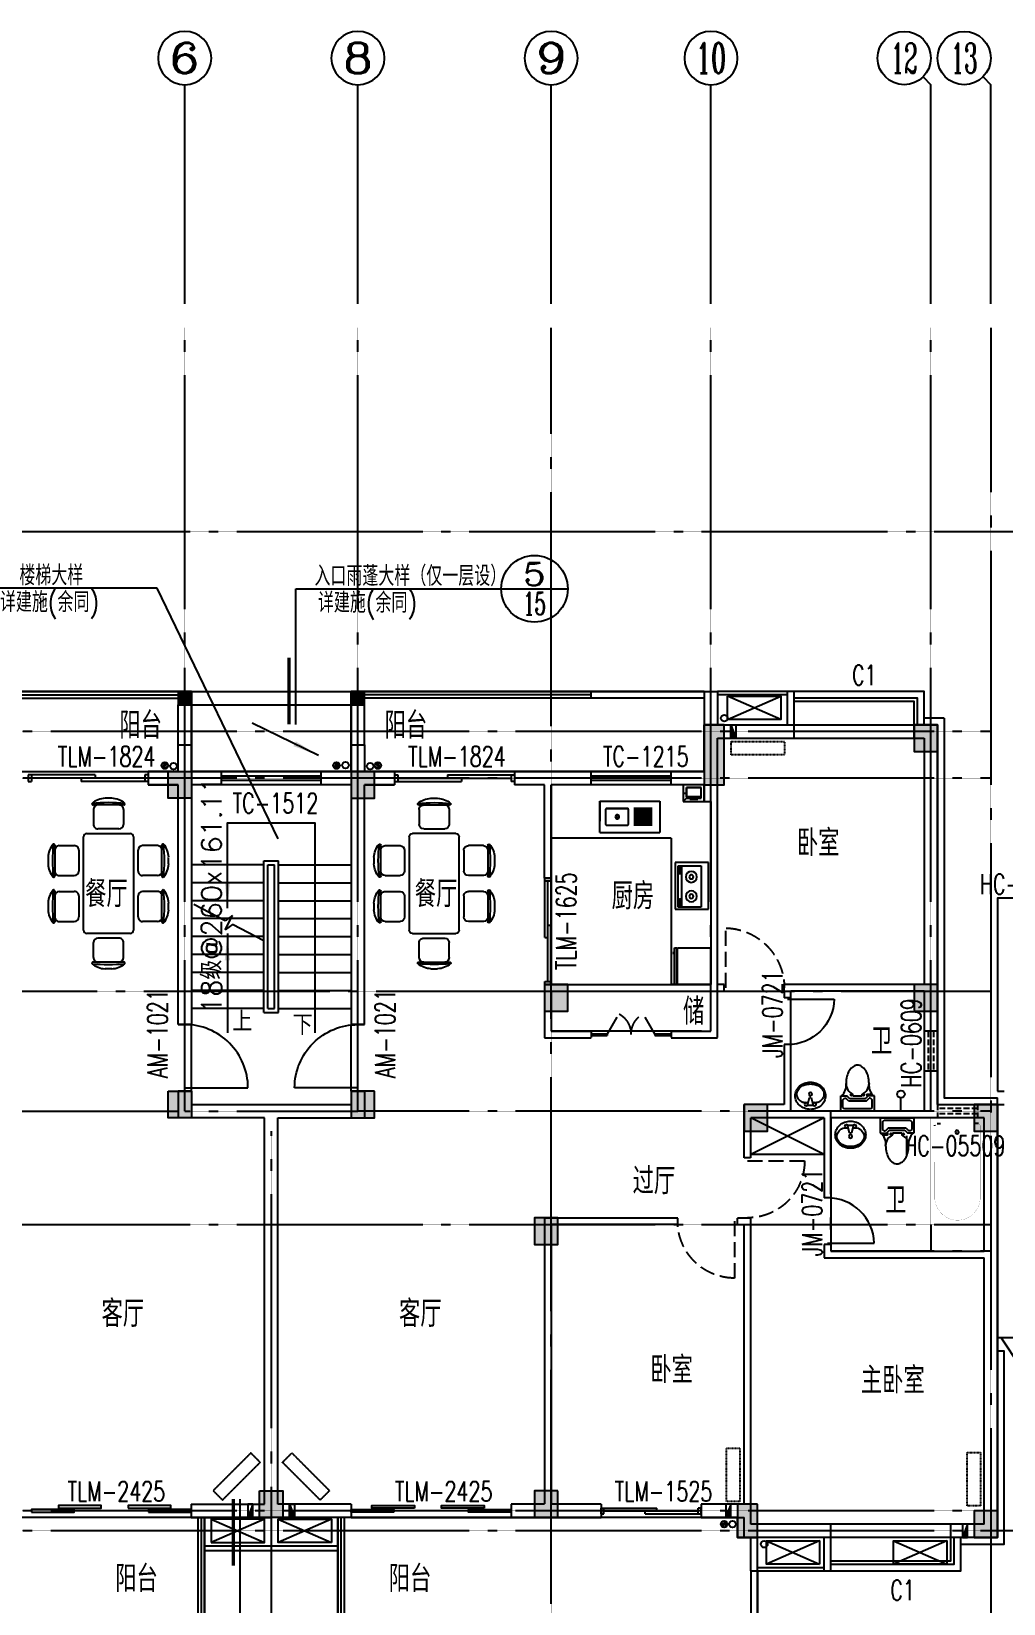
# Model space of a CAD drawing. Header units: metres. Extents: x 2526477 to 2678824, y -47546 to 32540.
# Drawn here: x 2546064 to 2560657, y -35673 to -12078 of the extents above; entities that cross this region are included whole.
import ezdxf
from ezdxf.enums import TextEntityAlignment as Align

# ---------------------------------------------------------------- set-up
doc = ezdxf.new("R2010")
doc.units = ezdxf.units.M
for name, pattern in [('DASH', [0.35, 0.25, -0.1]), ('DASH_50', [0.175, 0.125, -0.05]), ('DOTE', [2.42, 2, -0.2, 0.02, -0.2])]:
    doc.linetypes.add(name, pattern=pattern)
for name, color, linetype in [('AREA', 3, 'CONTINUOUS'), ('AXIS', 3, 'CONTINUOUS'), ('AXIS_TEXT', 7, 'CONTINUOUS'), ('BALCONY', 6, 'CONTINUOUS'), ('COLUMN', 7, 'CONTINUOUS'), ('COLUMN1', 2, 'CONTINUOUS'), ('DOTE', 1, 'DOTE'), ('GROUND', 5, 'CONTINUOUS'), ('LVTRY', 155, 'CONTINUOUS'), ('PAIQI', 6, 'CONTINUOUS'), ('PAISHUI', 150, 'CONTINUOUS'), ('PUB_DIM', 3, 'CONTINUOUS'), ('PUB_TEXT', 7, 'CONTINUOUS'), ('STAIR', 9, 'CONTINUOUS'), ('TEXT', 7, 'CONTINUOUS'), ('WALL', 2, 'CONTINUOUS'), ('WINDOW', 4, 'CONTINUOUS'), ('WINDOW_TEXT', 6, 'CONTINUOUS'), ('XIANJIAO', 213, 'CONTINUOUS'), ('内隔墙', 8, 'DASH'), ('门窗名', 6, 'CONTINUOUS')]:
    doc.layers.add(name, color=color, linetype=linetype)
doc.layers.add('空调', color=5, linetype='CONTINUOUS', plot=False)
doc.styles.add('_HZTXT', font='txt.shx', dxfattribs={"width": 0.8, "bigfont": 'HZTXT.shx'})
doc.styles.add('COMP', font='COMPLEX', dxfattribs={"bigfont": 'hztxt'})
doc.styles.add('COMPLEX', font='COMPLEX')
doc.styles.add('DIM_FONT', font='simplex.shx', dxfattribs={"width": 0.8})
doc.styles.add('HZ', font='txt.shx', dxfattribs={"bigfont": 'hztxt.shx'})
doc.styles.add('SIMPLEX', font='SIMPLEX.SHX')

# ---------------------------------------------------------------- blocks, each defined once
blk = doc.blocks.new('_DBLK')
blk.add_line((-0.45, 0), (-0.45, -0.95))
blk.add_arc((-0.45, 0), 0.95, 270, 0)
at = {"layer": 'WINDOW_TEXT', "style": 'SIMPLEX', "flags": 9}
blk.add_attdef('A', text='', height=1, dxfattribs=at).set_placement((0, 1.5), align=Align.MIDDLE)
blk = doc.blocks.new('_A3PAD')
for points in [[(-0.5, -0.0083), (-0.2333, -0.0083), (-0.2333, 0.0083), (-0.5, 0.0083)], [(-0.3313, 0.0167), (-0.0646, 0.0167), (-0.0646, 0.0333), (-0.3313, 0.0333)], [(0.1044, 0.0167), (0.3711, 0.0167), (0.3711, 0.0333), (0.1044, 0.0333)], [(0.2333, -0.0083), (0.5, -0.0083), (0.5, 0.0083), (0.2333, 0.0083)]]:
    blk.add_lwpolyline(points, close=True)
blk = doc.blocks.new('_A0ASA')
at = {"linetype": 'Continuous'}
for p, q in [((-0.5, 0.028), (-0.472, 0.028)), ((-0.5, 0.028), (-0.5, -0.028)), ((-0.472, 0.028), (-0.472, -0.028)), ((-0.472, 0), (0.472, 0)), ((-0.058, 0.028), (-0.058, 0)), ((-0.058, 0.028), (0.5, 0.028)), ((0.058, 0), (0.058, -0.028)), ((0.472, 0.028), (0.472, -0.028)), ((0.5, 0.028), (0.5, -0.028)), ((-0.5, -0.028), (0.058, -0.028)), ((0.5, -0.028), (0.472, -0.028))]:
    blk.add_line(p, q, dxfattribs=at)
blk = doc.blocks.new('U_C15DRB')
at = {"linetype": 'Continuous'}
for p, q in [((0, 350), (800, 0)), ((800, 350), (0, 0))]:
    blk.add_line(p, q, dxfattribs=at)
blk.add_lwpolyline([(0, 0), (800, 0), (800, 350), (0, 350)], close=True, dxfattribs=at)
at = {"linetype": 'Continuous', "style": 'DIM_FONT', "width": 0.8, "flags": 9}
for tag in ['XSIZE', 'YSIZE']:
    blk.add_attdef(tag, (0, 0), '', height=0.5, dxfattribs=at)
blk = doc.blocks.new('_AXISO')
blk.add_circle((0, 0), 0.5)
at = {"layer": 'AXIS_TEXT', "style": 'COMPLEX', "width": 1.041667}
blk.add_attdef('A', text='', height=0.56, dxfattribs=at).set_placement((-0.25, -0.28), (0.25, -0.28), align=Align.FIT)
blk = doc.blocks.new('_AXISO1')
blk.add_line((0.354, -0.146), (0.5, 0))
blk.add_circle((0, -0.5), 0.5)
at = {"layer": 'AXIS_TEXT', "style": 'COMPLEX', "width": 1.041667}
blk.add_attdef('A', text='', height=0.56, dxfattribs=at).set_placement((-0.25, -0.78), (0.25, -0.78), align=Align.FIT)
blk = doc.blocks.new('U_A30VYQ')
for p, q in [((-273, 956), (-372, 956)), ((414, 956), (315, 956)), ((-92, 856), (-552, 856)), ((-547, 789), (-547, 564)), ((-97, 789), (-97, 564)), ((595, 856), (135, 856)), ((140, 789), (140, 564)), ((590, 789), (590, 564)), ((-165, 496), (-480, 496)), ((522, 496), (207, 496)), ((-1158, -178), (-1158, 282)), ((-1090, 277), (-865, 277)), ((-729, -273), (-729, 377)), ((-679, 427), (721, 427)), ((771, 377), (771, -273)), ((1133, 277), (908, 277)), ((1200, -178), (1200, 282)), ((-1258, 2), (-1258, 101)), ((-798, -106), (-798, 209)), ((840, -106), (840, 209)), ((1300, 2), (1300, 101)), ((-1090, -173), (-865, -173)), ((1133, -173), (908, -173)), ((721, -323), (-679, -323)), ((-547, -685), (-547, -460)), ((-480, -392), (-165, -392)), ((-97, -685), (-97, -460)), ((140, -685), (140, -460)), ((207, -392), (522, -392)), ((590, -685), (590, -460)), ((-552, -752), (-92, -752)), ((-372, -852), (-273, -852)), ((135, -752), (595, -752)), ((315, -852), (414, -852))]:
    blk.add_line(p, q)
for centre, radius, start, end in [((-362, 641), 316, 91.7651, 130.7265), ((-282, 641), 316, 49.2735, 88.2349), ((325, 641), 316, 91.7651, 130.7265), ((405, 641), 316, 49.2735, 88.2349), ((-561, 872), 10, 130.7265, 202.67), ((-552, 876), 20, 202.67, 270), ((-322, -1822), 2713, 84.8023, 95.1977), ((-480, 789), 67.5, 90, 180), ((-165, 789), 67.5, 0, 90), ((-92, 876), 20, 270, 337.33), ((-83, 872), 10, 337.33, 49.2735), ((126, 872), 10, 130.7265, 202.67), ((135, 876), 20, 202.67, 270), ((365, -1822), 2713, 84.8023, 95.1977), ((207, 789), 67.5, 90, 180), ((522, 789), 67.5, 0, 90), ((595, 876), 20, 270, 337.33), ((604, 872), 10, 337.33, 49.2735), ((-480, 564), 67.5, 180, 270), ((-165, 564), 67.5, 270, 0), ((207, 564), 67.5, 180, 270), ((522, 564), 67.5, 270, 0), ((-942, 92), 316, 139.2735, 178.2349), ((1520, 52), 2713, 174.8023, 185.1977), ((-1174, 291), 10, 67.33, 139.2735), ((-1178, 282), 20, 0, 67.33), ((-1090, 209), 67.5, 90, 180), ((-865, 209), 67.5, 0, 90), ((-679, 377), 50, 90, 180), ((721, 377), 50, 0, 90), ((908, 209), 67.5, 90, 180), ((1133, 209), 67.5, 0, 90), ((1220, 282), 20, 112.67, 180), ((1216, 291), 10, 40.7265, 112.67), ((-1478, 52), 2713, 354.8023, 5.1977), ((985, 92), 316, 1.7651, 40.7265), ((-942, 12), 316, 181.7651, 220.7265), ((985, 12), 316, 319.2735, 358.2349), ((-1174, -187), 10, 220.7265, 292.67), ((-1178, -178), 20, 292.67, 0), ((-1090, -106), 67.5, 180, 270), ((-865, -106), 67.5, 270, 0), ((908, -106), 67.5, 180, 270), ((1133, -106), 67.5, 270, 0), ((1220, -178), 20, 180, 247.33), ((1216, -187), 10, 247.33, 319.2735), ((-679, -273), 50, 180, 270), ((-480, -460), 67.5, 90, 180), ((-165, -460), 67.5, 0, 90), ((207, -460), 67.5, 90, 180), ((522, -460), 67.5, 0, 90), ((721, -273), 50, 270, 0), ((-480, -685), 67.5, 180, 270), ((-165, -685), 67.5, 270, 0), ((207, -685), 67.5, 180, 270), ((522, -685), 67.5, 270, 0), ((-552, -772), 20, 90, 157.33), ((-561, -769), 10, 157.33, 229.2735), ((-362, -537), 316, 229.2735, 268.2349), ((-322, 1925), 2713, 264.8023, 275.1977), ((-282, -537), 316, 271.7651, 310.7265), ((-92, -772), 20, 22.67, 90), ((-83, -769), 10, 310.7265, 22.67), ((135, -772), 20, 90, 157.33), ((126, -769), 10, 157.33, 229.2735), ((365, 1925), 2713, 264.8023, 275.1977), ((325, -537), 316, 229.2735, 268.2349), ((405, -537), 316, 271.7651, 310.7265), ((595, -772), 20, 22.67, 90), ((604, -769), 10, 310.7265, 22.67)]:
    blk.add_arc(centre, radius, start, end)
at = {"flags": 9}
for tag in ['XSIZE', 'YSIZE']:
    blk.add_attdef(tag, (0, 0), '', height=0.5, dxfattribs=at)
blk = doc.blocks.new('_ARROW')
blk.add_solid([(0, 0), (-1, 0.1), (-1, -0.1)])
blk = doc.blocks.new('U_A95JFC')
at = {"linetype": 'DASH_50'}
blk.add_lwpolyline([(200, 0), (0, 0), (0, 800), (200, 800)], close=True, dxfattribs=at)
at = {"style": 'DIM_FONT', "width": 0.8, "flags": 9}
for tag in ['XSIZE', 'YSIZE']:
    blk.add_attdef(tag, (0, 0), '', height=0.5, dxfattribs=at)
blk = doc.blocks.new('_WBLK')
for p, q in [((-0.5, 0.5), (0.5, 0.5)), ((0.5, 0.167), (-0.5, 0.167)), ((0.5, -0.167), (-0.5, -0.167)), ((-0.5, -0.5), (0.5, -0.5))]:
    blk.add_line(p, q)
at = {"layer": 'WINDOW_TEXT', "style": 'SIMPLEX', "flags": 9}
blk.add_attdef('A', text='', height=1, dxfattribs=at).set_placement((0, 1.5), align=Align.MIDDLE)
blk = doc.blocks.new('_GCBLK')
at = {"linetype": 'DASH'}
for p, q in [((-0.5, -0.5), (-0.5, 0.5)), ((0.5, -0.5), (0.5, 0.5)), ((-0.5, 0.2), (0.5, 0.2)), ((-0.5, -0.2), (0.5, -0.2))]:
    blk.add_line(p, q, dxfattribs=at)
at = {"layer": 'WINDOW_TEXT', "style": 'SIMPLEX', "flags": 9}
blk.add_attdef('A', text='', height=1, dxfattribs=at).set_placement((0, 1.5), align=Align.MIDDLE)
blk = doc.blocks.new('M_A2ZXL')
blk.add_line((-0.472, 0), (-0.472, -1))
blk.add_arc((-0.5, 0), 1, 271.6231, 0)
blk = doc.blocks.new('U_A48XUK')
at = {"color": 0, "linetype": 'ByBlock'}
for p, q in [((-69, 230), (-69, 255.901128)), ((69, 230), (69, 255.901128)), ((207, 253), (149.5, 253)), ((207, 230), (207, 253)), ((-253, 0), (-253, 230)), ((-253, 230), (-161, 230)), ((253, 0), (-253, 0)), ((-218.5, 172.5), (-195.5, 195.5)), ((-218.5, 57.5), (-218.5, 172.5)), ((-195.5, 34.5), (-218.5, 57.5)), ((-195.5, 195.5), (-175.29036, 195.5)), ((195.5, 34.5), (-195.5, 34.5)), ((-129.29036, 149.5), (-175.29036, 195.5)), ((-115, 184), (-161, 230)), ((129.29036, 149.5), (-129.29036, 149.5)), ((115, 184), (-115, 184)), ((-69, 230), (69, 230)), ((115, 184), (161, 230)), ((129.29036, 149.5), (175.29036, 195.5)), ((149.5, 230), (161, 230)), ((253, 230), (161, 230)), ((195.5, 195.5), (175.29036, 195.5)), ((195.5, 195.5), (218.5, 172.5)), ((218.5, 57.5), (195.5, 34.5)), ((218.5, 57.5), (218.5, 172.5)), ((253, 0), (253, 230))]:
    blk.add_line(p, q, dxfattribs=at)
blk.add_lwpolyline([(172.5, 414, 0.063415), (158.454751, 524.294821, 0.076468), (121.975923, 609.161463, 0.107136), (61.227495, 671.552735, 0.147373), (0, 690, 0.147373), (-61.227495, 671.552735, 0.107136), (-121.975923, 609.161463, 0.076468), (-158.454751, 524.294821, 0.063415), (-172.5, 414, 0.063415)], format="xyb", dxfattribs=at)
for centre in [(-92, 241.5), (92, 241.5)]:
    blk.add_circle(centre, 11.5, dxfattribs=at)
for centre, radius, start, end in [((-377.470595, 385.926476), 206.884172, 311.088993, 7.798917), ((0, 414), 172.5, 180, 246.421822), ((0, 414), 172.5, 293.578178, 0), ((149.5, 241.5), 11.5, 90, 270), ((377.470595, 385.926476), 206.884172, 172.201083, 228.911007)]:
    blk.add_arc(centre, radius, start, end, dxfattribs=at)
at = {"style": 'DIM_FONT', "width": 0.8, "flags": 9}
for tag in ['YSIZE', 'XSIZE']:
    blk.add_attdef(tag, (0, 0), '', height=0.5, dxfattribs=at)
blk = doc.blocks.new('U_A44WKN')
for p, q in [((-32, 102), (-92, 102)), ((-13, 178), (-38, 76)), ((38, 64), (-38, 64)), ((13, 178), (-13, 178)), ((38, 76), (13, 178)), ((92, 102), (32, 102))]:
    blk.add_line(p, q)
for centre in [(0, 229), (-63, 76), (64, 76)]:
    blk.add_circle(centre, 25.4)
for centre, radius, start, end in [((-47, 203), 181, 155.0149, 180), ((-24, 193), 207, 131.6335, 155.0149), ((-88, 229), 116, 151.0888, 180), ((-45, 205), 164, 126.8699, 151.0888), ((-10, 176), 229, 110.2132, 131.6335), ((-18, 169), 210, 107.2579, 126.8699), ((0, 150), 257, 90, 110.2132), ((0, 111), 270, 90, 107.2579), ((0, 150), 257, 69.7868, 90), ((0, 111), 270, 72.7421, 90), ((18, 169), 210, 53.1301, 72.7421), ((10, 176), 229, 48.3665, 69.7868), ((45, 205), 164, 28.9112, 53.1301), ((24, 193), 207, 24.9851, 48.3665), ((88, 229), 116, 0, 28.9112), ((47, 203), 181, 360, 24.9851), ((-47, 203), 181, 180, 204.9851), ((-24, 214), 207, 204.9851, 228.3665), ((-88, 229), 116, 180, 208.9112), ((-45, 252), 164, 208.9112, 233.1301), ((-10, 231), 229, 228.3665, 249.7868), ((-18, 288), 210, 233.1301, 236.0955), ((-92, 178), 76.2, 236.0955, 270), ((0, 257), 257, 249.7868, 270), ((0, 257), 257, 270, 290.2132), ((10, 231), 229, 290.2132, 311.6335), ((92, 178), 76.2, 270, 302.2598), ((45, 252), 164, 302.2598, 331.0888), ((24, 214), 207, 311.6335, 335.0149), ((88, 229), 116, 331.0888, 0), ((47, 203), 181, 335.0149, 0)]:
    blk.add_arc(centre, radius, start, end)
at = {"flags": 9}
for tag in ['XSIZE', 'YSIZE']:
    blk.add_attdef(tag, (0, 0), '', height=0.5, dxfattribs=at)
blk = doc.blocks.new('M_E4')
for p, q in [((670, -80), (670, -137)), ((670, -86), (670, -97)), ((670, -663), (670, -614))]:
    blk.add_line(p, q)
at = {"const_width": 1.5}
for points in [[(-750, -750), (-750, 0)], [(-750, 0), (750, 0)], [(750, 0), (750, -750)], [(608, -56), (640, -56)], [(670, -90), (670, -656)], [(670, -663), (670, -655)], [(750, -750), (-750, -750)]]:
    blk.add_lwpolyline(points, dxfattribs=at)
for points in [[(-399, -56, 0.930688), (-388, -693, 0.930688)], [(670, -86, 0.414214), (640, -56, 0.414214)], [(670, -90, 0.041784), (670, -85, 0.412615)], [(640, -693, 0.414214), (670, -663, 0.414214)]]:
    blk.add_lwpolyline(points, format="xyb", dxfattribs=at)
at = {"const_width": 1.5, "flags": 128}
for points in [[(-399, -56), (608, -56)], [(-399, -694), (645, -692)]]:
    blk.add_lwpolyline(points, dxfattribs=at)
for radius in [25, 23]:
    blk.add_circle((550, -381), radius)
blk.add_arc((640, -663), 30, 270, 280.176)
at = {"width": 0.8, "flags": 9}
for tag in ['XSIZE', 'YSIZE']:
    blk.add_attdef(tag, (0, 0), '', height=0.5, dxfattribs=at)
blk = doc.blocks.new('A$C5BFC3B48')
at = {"layer": 'LVTRY'}
for p, q in [((0, 0), (0, 500)), ((0, 500), (700, 500)), ((700, 500), (700, 0)), ((649, 387), (27, 387)), ((27, 387), (27, 44)), ((649, 44), (649, 387)), ((27, 100), (649, 100)), ((27, 44), (649, 44)), ((59, 78), (59, 66)), ((70, 68), (70, 52)), ((134, 68), (70, 68)), ((70, 52), (134, 52)), ((134, 52), (134, 68)), ((151, 77), (151, 66)), ((532, 78), (532, 66)), ((607, 68), (543, 68)), ((543, 68), (543, 52)), ((543, 52), (607, 52)), ((607, 52), (607, 68)), ((624, 77), (624, 66)), ((700, 0), (0, 0))]:
    blk.add_line(p, q, dxfattribs=at)
for points in [[(151, 77, 0.259034), (149, 80, 0.076276), (137, 85, 0.036515), (124, 88, 0.026615), (105, 89, 0.026615), (86, 88, 0.036515), (73, 85, 0.076276), (61, 80, 0.259034), (59, 77, 0.078462), (59, 76, 0.056762)], [(151, 66, 0.259034), (149, 70, 0.076276), (137, 75, 0.036515), (124, 77, 0.026615), (105, 78, 0.026615), (86, 77, 0.036515), (73, 75, 0.076276), (61, 70, 0.259034), (59, 66, 0.259034), (61, 63, 0.056762), (70, 59, 0.036515)], [(134, 57, 0.008736), (137, 58, 0.076276), (149, 63, 0.259034), (151, 66, 0.259034)], [(624, 77, 0.259034), (622, 80, 0.076276), (610, 85, 0.036515), (597, 88, 0.026615), (578, 89, 0.026615), (559, 88, 0.036515), (546, 85, 0.076276), (534, 80, 0.259034), (532, 77, 0.078462), (532, 76, 0.056762)], [(624, 66, 0.259034), (622, 70, 0.076276), (610, 75, 0.036515), (597, 77, 0.026615), (578, 78, 0.026615), (559, 77, 0.036515), (546, 75, 0.076276), (534, 70, 0.259034), (532, 66, 0.259034), (534, 63, 0.056762), (543, 59, 0.036515)], [(607, 57, 0.008736), (610, 58, 0.076276), (622, 63, 0.259034), (624, 66, 0.259034)]]:
    blk.add_lwpolyline(points, format="xyb", dxfattribs=at)
for centre, radius in [((192, 241), 82.5), ((192, 241), 31.6), ((484, 241), 82.5), ((484, 241), 31.6)]:
    blk.add_circle(centre, radius, dxfattribs=at)
at = {"layer": 'LVTRY', "width": 0.8, "flags": 9}
for tag in ['YSIZE', 'XSIZE']:
    blk.add_attdef(tag, (350, 500), '', height=0.5, dxfattribs=at)
blk = doc.blocks.new('A$C5516744B')
at = {"layer": 'LVTRY'}
for p, q in [((0, 900), (471, 900)), ((0, 900), (0, 0)), ((108, 484), (108, 797)), ((120, 809), (351, 809)), ((471, 900), (171, 900)), ((363, 797), (363, 484)), ((471, 900), (471, 0)), ((351, 472), (120, 472)), ((117, 387), (117, 114)), ((139, 387), (139, 114)), ((167, 387), (167, 114)), ((189, 387), (189, 114)), ((217, 387), (217, 114)), ((239, 387), (239, 114)), ((267, 387), (267, 114)), ((289, 387), (289, 114)), ((317, 387), (317, 114)), ((339, 387), (339, 114)), ((367, 387), (367, 114)), ((471, 0), (0, 0))]:
    blk.add_line(p, q, dxfattribs=at)
for points, const_width in [([(114, 820), (96, 803)], 1.91), ([(96, 478), (96, 803)], 1.8), ([(114, 820), (357, 820)], 2), ([(376, 803), (357, 820)], 1.91), ([(376, 803), (376, 478)], 1.8), ([(96, 478), (114, 460)], 1.91), ([(357, 460), (376, 478)], 1.91), ([(357, 460), (114, 460)], 2)]:
    blk.add_lwpolyline(points, dxfattribs=dict(at, const_width=const_width))
for points in [[(120, 809), (116, 808), (112, 806), (109, 803), (108, 799), (108, 797)], [(363, 797), (363, 801), (361, 804), (357, 807), (353, 808), (351, 809)], [(108, 484), (109, 480), (111, 476), (114, 474), (118, 472), (120, 472)], [(236, 666), (225, 665), (216, 659), (209, 652), (206, 642), (206, 632), (209, 622), (216, 614), (225, 609), (236, 607), (246, 609), (255, 614), (262, 622), (266, 632), (266, 642), (262, 652), (255, 659), (246, 665), (236, 666)], [(236, 656), (229, 655), (223, 651), (219, 646), (216, 640), (216, 633), (219, 627), (223, 622), (229, 619), (236, 618), (242, 619), (248, 622), (253, 627), (255, 633), (255, 640), (253, 646), (248, 651), (242, 655), (236, 656)], [(351, 472), (355, 473), (359, 475), (362, 478), (363, 482), (363, 484)]]:
    blk.add_lwpolyline(points, dxfattribs=at)
at = {"layer": 'LVTRY', "width": 0.8, "flags": 9}
for tag in ['YSIZE', 'XSIZE']:
    blk.add_attdef(tag, (471, 450), '', height=0.5, rotation=270, dxfattribs=at)
blk = doc.blocks.new('A$C24072D83')
for p, q in [((0, 559), (0, 55)), ((0, 559), (550, 559)), ((550, 55), (550, 559)), ((0, 55), (550, 55)), ((0, 46), (0, 9)), ((0, 46), (550, 46)), ((0, 9), (550, 9)), ((18, 46), (18, 55)), ((456, 9), (456, 0)), ((456, 0), (492, 0)), ((492, 9), (492, 0)), ((532, 46), (532, 55)), ((550, 9), (550, 46))]:
    blk.add_line(p, q)
at = {"style": 'DIM_FONT', "width": 0.8, "flags": 9}
for tag in ['YSIZE', 'XSIZE']:
    blk.add_attdef(tag, (550, 559), '', height=0.5, rotation=180, dxfattribs=at)
at = {"style": 'DIM_FONT', "text_generation_flag": 4, "width": 0.8, "flags": 9}
for tag in ['YSIZE', 'XSIZE']:
    blk.add_attdef(tag, (550, 559), '', height=0.458, rotation=270, dxfattribs=at)
blk = doc.blocks.new('M_A8WDW')
for p, q in [((-0.5, 0.011), (-0.299, 0.011)), ((-0.3, 0), (-0.15, -0.26)), ((-0.299, -0.013), (-0.299, 0.013)), ((0.3, 0), (0.15, -0.26)), ((0.299, -0.013), (0.299, 0.013)), ((0.299, 0.011), (0.5, 0.011)), ((-0.5, -0.011), (-0.299, -0.011)), ((0.299, -0.011), (0.5, -0.011))]:
    blk.add_line(p, q)
for centre, start, end in [((-0.3, 0), 300, 0), ((0.3, 0), 180, 240)]:
    blk.add_arc(centre, 0.3, start, end)
blk = doc.blocks.new('A$C60216E34')
at = {"layer": 'LVTRY', "color": 0}
for p, q in [((320, 250), (0, 250)), ((0, 250), (0, 0)), ((320, 0), (320, 250)), ((50, 120), (0, 120)), ((0, 0), (50, 50)), ((0, 0), (320, 0)), ((270, 210), (50, 210)), ((50, 210), (50, 50)), ((50, 67), (50, 210)), ((50, 210), (270, 210)), ((270, 210), (50, 210)), ((50, 210), (50, 120)), ((220, 67), (50, 67)), ((50, 50), (270, 50)), ((50, 50), (270, 50)), ((270, 67), (100, 67)), ((100, 67), (100, 31)), ((100, 31), (220, 31)), ((220, 31), (220, 67)), ((270, 50), (270, 210)), ((270, 210), (270, 210)), ((270, 50), (270, 67))]:
    blk.add_line(p, q, dxfattribs=at)
blk = doc.blocks.new('_INDEX')
blk.add_line((-0.5, 0), (0.5, 0))
blk.add_circle((0, 0), 0.5)
at = {"style": 'COMP'}
for tag, width, p, p2 in [('1', 2.333333, (-0.17, 0.05), (0.17, 0.05)), ('-', 1.166667, (-0.17, -0.39), (0.17, -0.39))]:
    blk.add_attdef(tag, text='', height=0.34, dxfattribs=dict(at, width=width)).set_placement(p, p2, align=Align.FIT)

msp = doc.modelspace()

# ---------------------------------------------------------------- hatches: boundary and pattern name
at = {"layer": 'COLUMN'}
for points in [[(2548465, -21984), (2548265, -21984), (2548265, -22184), (2548465, -22184)], [(2551065, -21984), (2550865, -21984), (2550865, -22184), (2551065, -22184)], [(2556465, -22484), (2556165, -22484), (2556165, -23384), (2556465, -23384)], [(2559665, -22484), (2559315, -22484), (2559315, -22884), (2559665, -22884)], [(2548115, -23184), (2548465, -23184), (2548465, -23584), (2548115, -23584)], [(2551215, -23184), (2550865, -23184), (2550865, -23584), (2551215, -23584)], [(2554115, -26384), (2553765, -26384), (2553765, -26784), (2554115, -26784)], [(2559665, -26384), (2559315, -26384), (2559315, -26784), (2559665, -26784)], [(2548115, -27984), (2548465, -27984), (2548465, -28384), (2548115, -28384)], [(2551215, -27984), (2550865, -27984), (2550865, -28384), (2551215, -28384)], [(2557115, -28184), (2556765, -28184), (2556765, -28584), (2557115, -28584)], [(2560565, -28184), (2560215, -28184), (2560215, -28584), (2560565, -28584)], [(2553965, -29884), (2553615, -29884), (2553615, -30284), (2553965, -30284)], [(2549490, -33984), (2549840, -33984), (2549840, -34384), (2549490, -34384)], [(2553965, -33984), (2553615, -33984), (2553615, -34384), (2553965, -34384)], [(2556965, -34184), (2556665, -34184), (2556665, -34684), (2556965, -34684)], [(2560565, -34284), (2560215, -34284), (2560215, -34684), (2560565, -34684)]]:
    msp.add_hatch(color=256, dxfattribs=at).paths.add_polyline_path(points)
at = {"layer": 'PAISHUI'}
h = msp.add_hatch(dxfattribs=at)
h.set_pattern_fill('ANSI31', color=256, scale=200, angle=180, style=0)
h.set_pattern_definition([(225, (-507815.165, 426314.767), (17.67766953, -17.67766953), [])])
edge = h.paths.add_edge_path()
edge.add_arc((2548067, -23097), 50, 0, 360)
h = msp.add_hatch(dxfattribs=at)
h.set_pattern_fill('ANSI31', color=256, scale=200, angle=180, style=0)
h.set_pattern_definition([(225, (-505236.464, 426314.767), (17.67766953, -17.67766953), [])])
edge = h.paths.add_edge_path()
edge.add_arc((2550645, -23097), 50, 0, 360)
h = msp.add_hatch(dxfattribs=at)
h.set_pattern_fill('ANSI31', color=256, scale=200, angle=180, style=0)
h.set_pattern_definition([(315, (5607145.93, 426314.767), (-17.67766953, -17.67766953), [])])
edge = h.paths.add_edge_path()
edge.add_arc((2551264, -23097), 50, 0, 360)
h = msp.add_hatch(dxfattribs=at)
h.set_pattern_fill('ANSI31', color=256, scale=200, angle=180, style=0)
h.set_pattern_definition([(225, (-499417.387, 414930.322), (17.67766953, -17.67766953), [])])
edge = h.paths.add_edge_path()
edge.add_arc((2556464, -34482), 50, 0, 360)
at = {"layer": '空调'}
for points in [[(2556565, -22684), (2556640, -22684), (2556565, -22484)], [(2549390, -34184), (2549315, -34384), (2549390, -34384)], [(2549940, -34384), (2550015, -34384), (2549940, -34184)], [(2556565, -34184), (2556490, -34384), (2556565, -34384)], [(2560115, -34484), (2560040, -34684), (2560115, -34684)]]:
    msp.add_hatch(color=256, dxfattribs=at).paths.add_polyline_path(points)

# ---------------------------------------------------------------- linework, layer by layer
at = {"layer": 'AREA'}
for points in [[(2548465, -23184), (2548465, -21984), (2542965, -21984), (2542965, -22484), (2543165, -22484), (2543165, -23184)], [(2550865, -23184), (2550865, -21984), (2556365, -21984), (2556365, -22484), (2556165, -22484), (2556165, -23184)], [(2542365, -34684), (2542365, -36184), (2548664, -36184), (2548664, -34384), (2542665, -34384), (2542665, -34684)], [(2550665, -34384), (2550665, -36184), (2556965, -36184), (2556965, -34684), (2556665, -34684), (2556665, -34384)]]:
    msp.add_lwpolyline(points, close=True, dxfattribs=at)
msp.add_lwpolyline([(2564565, -31684), (2560565, -31684), (2560565, -34684), (2556665, -34684), (2556665, -34384), (2542665, -34384), (2542665, -34684), (2538765, -34684), (2538765, -28184), (2539665, -28184), (2539665, -22484), (2543165, -22484), (2543165, -23184), (2548265, -23184), (2556165, -23184), (2556165, -22484), (2559665, -22484), (2559665, -28184), (2560565, -28184), (2560665, -28184)], dxfattribs=at)
at = {"layer": 'AXIS'}
for p, q in [((2548365, -16165), (2548365, -12878)), ((2550965, -16165), (2550965, -12878)), ((2553865, -16165), (2553865, -12878)), ((2556265, -16165), (2556265, -12878)), ((2559565, -16165), (2559565, -12878)), ((2560465, -16165), (2560465, -12878))]:
    msp.add_line(p, q, dxfattribs=at)
at = {"layer": 'BALCONY'}
for p, q in [((2543165, -21984), (2548465, -21984)), ((2543165, -22084), (2548265, -22084)), ((2544866, -22034), (2548265, -22034)), ((2548465, -21984), (2548465, -22784)), ((2548465, -21984), (2550865, -21984)), ((2550865, -21984), (2550865, -23184)), ((2556165, -21984), (2550865, -21984)), ((2554465, -22034), (2551065, -22034)), ((2556165, -22084), (2551065, -22084)), ((2554465, -22084), (2554465, -21984)), ((2548265, -22784), (2548265, -22184)), ((2548465, -22184), (2550865, -22184)), ((2550865, -22784), (2550865, -22184)), ((2551065, -22784), (2551065, -22184)), ((2548565, -36084), (2548565, -34384)), ((2548615, -36134), (2548615, -34384)), ((2548665, -36184), (2548665, -34384)), ((2550665, -36184), (2550665, -34384)), ((2550715, -36134), (2550715, -34384)), ((2550765, -36084), (2550765, -34384)), ((2556865, -35184), (2556865, -36084)), ((2556965, -35184), (2556965, -36184))]:
    msp.add_line(p, q, dxfattribs=at)
at = {"layer": 'COLUMN1'}
for points in [[(2556465, -22484), (2556165, -22484), (2556165, -23384), (2556465, -23384), (2556465, -22484)], [(2559665, -22484), (2559315, -22484), (2559315, -22884), (2559665, -22884), (2559665, -22484)], [(2548115, -23184), (2548465, -23184), (2548465, -23584), (2548115, -23584), (2548115, -23184)], [(2551215, -23184), (2550865, -23184), (2550865, -23584), (2551215, -23584), (2551215, -23184)], [(2554115, -26384), (2553765, -26384), (2553765, -26784), (2554115, -26784), (2554115, -26384)], [(2559665, -26384), (2559315, -26384), (2559315, -26784), (2559665, -26784), (2559665, -26384)], [(2548115, -27984), (2548465, -27984), (2548465, -28384), (2548115, -28384), (2548115, -27984)], [(2551215, -27984), (2550865, -27984), (2550865, -28384), (2551215, -28384), (2551215, -27984)], [(2557115, -28184), (2556765, -28184), (2556765, -28584), (2557115, -28584), (2557115, -28184)], [(2560565, -28184), (2560215, -28184), (2560215, -28584), (2560565, -28584), (2560565, -28184)], [(2553965, -29884), (2553615, -29884), (2553615, -30284), (2553965, -30284), (2553965, -29884)], [(2549490, -33984), (2549840, -33984), (2549840, -34384), (2549490, -34384), (2549490, -33984)], [(2553965, -33984), (2553615, -33984), (2553615, -34384), (2553965, -34384), (2553965, -33984)], [(2556965, -34184), (2556665, -34184), (2556665, -34684), (2556965, -34684), (2556965, -34184)], [(2560565, -34284), (2560215, -34284), (2560215, -34684), (2560565, -34684), (2560565, -34284)]]:
    msp.add_lwpolyline(points, dxfattribs=at)
at = {"layer": 'DOTE'}
for p, q in [((2548365, -28284), (2548365, -16526)), ((2550965, -28284), (2550965, -16526)), ((2553865, -36835), (2553865, -16526)), ((2556265, -27084), (2556265, -16526)), ((2559565, -28284), (2559565, -16526)), ((2560465, -16526), (2560465, -36835)), ((2537865, -19584), (2583811, -19584)), ((2560465, -22584), (2537865, -22584)), ((2560465, -23284), (2537865, -23284)), ((2537859, -26484), (2560465, -26484)), ((2556265, -27084), (2553865, -27084)), ((2537865, -28284), (2548265, -28284)), ((2548365, -28284), (2550965, -28284)), ((2560465, -28284), (2550965, -28284)), ((2558065, -30384), (2558065, -28284)), ((2549665, -28584), (2549665, -37135)), ((2537865, -29984), (2560465, -29984)), ((2560465, -30384), (2558065, -30384)), ((2560465, -34284), (2537865, -34284)), ((2583765, -34584), (2537865, -34584))]:
    msp.add_line(p, q, dxfattribs=at)
at = {"layer": 'GROUND'}
for p, q in [((2557515, -22684), (2559315, -22684)), ((2545865, -23184), (2547965, -23184)), ((2553465, -23184), (2551365, -23184)), ((2553865, -24784), (2553865, -26384)), ((2557465, -27284), (2557465, -26584)), ((2548465, -27984), (2548465, -26984)), ((2550865, -27984), (2550865, -26984)), ((2558065, -29584), (2558065, -30284)), ((2548464, -34384), (2546064, -34384)), ((2550866, -34384), (2553266, -34384)), ((2556415, -34384), (2554615, -34384)), ((2559865, -34484), (2558065, -34484))]:
    msp.add_line(p, q, dxfattribs=at)
at = {"layer": 'LVTRY'}
for p, q in [((2555665, -24184), (2553865, -24184)), ((2555665, -24184), (2553865, -24184)), ((2555665, -24184), (2555665, -26384)), ((2555665, -24184), (2555665, -26384)), ((2556265, -26384), (2555665, -26384)), ((2559116, -28284), (2559116, -28084)), ((2557965, -28934), (2556865, -28384)), ((2557965, -28384), (2556865, -28934)), ((2557965, -28934), (2556865, -28934)), ((2559565, -29984), (2559565, -30384))]:
    msp.add_line(p, q, dxfattribs=at)
msp.add_circle((2559116, -28028), 56.2, dxfattribs=at)
at = {"layer": 'PAISHUI'}
msp.add_lwpolyline([(2550375, -22943), (2549377, -22461)], dxfattribs=at)
for centre in [(2556465, -22384), (2548067, -23097), (2548196, -23104), (2550645, -23097), (2550779, -23090), (2551149, -23104), (2551264, -23097), (2556464, -34482), (2556587, -34482), (2557065, -34784)]:
    msp.add_circle(centre, 50, dxfattribs=at)
at = {"layer": 'PUB_DIM'}
for p, q in [((2547952, -20434), (2545356, -20434)), ((2549767, -24195), (2547952, -20434)), ((2550031, -22479), (2550031, -20443)), ((2550031, -20443), (2553116, -20443)), ((2560622, -31684), (2561950, -33704)), ((2549195, -34106), (2549195, -36820))]:
    msp.add_line(p, q, dxfattribs=at)
at = {"layer": 'PUB_DIM', "const_width": 50}
for points in [[(2549931, -22479), (2549931, -21479)], [(2549095, -34106), (2549095, -35106)]]:
    msp.add_lwpolyline(points, dxfattribs=at)
at = {"layer": 'STAIR'}
for p, q in [((2549555, -26804), (2549555, -24524)), ((2549555, -24524), (2549775, -24524)), ((2549775, -26804), (2549775, -24524)), ((2549555, -24584), (2548465, -24584)), ((2549615, -26744), (2549615, -24584)), ((2549615, -24584), (2549715, -24584)), ((2549715, -26744), (2549715, -24584)), ((2549775, -24584), (2550865, -24584)), ((2549555, -24854), (2548465, -24854)), ((2549775, -24854), (2550865, -24854)), ((2549555, -25124), (2548465, -25124)), ((2548974, -25427), (2548500, -25184)), ((2549775, -25124), (2550865, -25124)), ((2549555, -25394), (2548465, -25394)), ((2548973, -25561), (2549082, -25347)), ((2549081, -25482), (2548973, -25561)), ((2549082, -25347), (2548974, -25427)), ((2549555, -25725), (2549081, -25482)), ((2549775, -25394), (2550865, -25394)), ((2549555, -25664), (2548465, -25664)), ((2549775, -25664), (2550865, -25664)), ((2549555, -25934), (2548465, -25934)), ((2549775, -25934), (2550865, -25934)), ((2549555, -26204), (2548465, -26204)), ((2549775, -26204), (2550865, -26204)), ((2549555, -26474), (2548465, -26474)), ((2549775, -26474), (2550865, -26474)), ((2549555, -26744), (2548465, -26744)), ((2549555, -26804), (2549775, -26804)), ((2549615, -26744), (2549715, -26744)), ((2549775, -26744), (2550865, -26744))]:
    msp.add_line(p, q, dxfattribs=at)
for points in [[(2549006, -25238), (2549006, -23954), (2550320, -23954), (2550320, -27106)], [(2549006, -25618), (2549006, -27106)]]:
    msp.add_lwpolyline(points, dxfattribs=at)
at = {"layer": 'WALL', "linetype": 'Continuous'}
for p, q in [((2556165, -21984), (2556165, -22484)), ((2556165, -21984), (2556365, -21984)), ((2556365, -21984), (2556365, -22484)), ((2557515, -21984), (2557415, -21984)), ((2557415, -22484), (2557415, -21984)), ((2557515, -22684), (2557515, -21984)), ((2556165, -22484), (2556165, -23184)), ((2556365, -22484), (2557415, -22484)), ((2559315, -22484), (2559665, -22484))]:
    msp.add_line(p, q, dxfattribs=at)
at = {"layer": 'WALL'}
for p, q in [((2559315, -22684), (2559315, -22484)), ((2559665, -28184), (2559665, -22484)), ((2548265, -22784), (2548465, -22784)), ((2548265, -23184), (2548265, -22784)), ((2548465, -22784), (2548465, -23184)), ((2550865, -22784), (2551065, -22784)), ((2550865, -23184), (2550865, -22784)), ((2551065, -22784), (2551065, -23184)), ((2556365, -22684), (2557515, -22684)), ((2556365, -26484), (2556365, -22684)), ((2559315, -22684), (2559465, -22684)), ((2559465, -22684), (2559465, -26384)), ((2547815, -23184), (2547815, -23384)), ((2548265, -23184), (2547815, -23184)), ((2548915, -23184), (2548465, -23184)), ((2548915, -23384), (2548915, -23184)), ((2550865, -23184), (2550415, -23184)), ((2550415, -23384), (2550415, -23184)), ((2551065, -23184), (2551515, -23184)), ((2551515, -23184), (2551515, -23384)), ((2553315, -23184), (2553315, -23384)), ((2553315, -23184), (2554465, -23184)), ((2554465, -23384), (2554465, -23184)), ((2555665, -23384), (2555665, -23184)), ((2555665, -23184), (2556165, -23184)), ((2547815, -23384), (2548265, -23384)), ((2548265, -23384), (2547815, -23384)), ((2548265, -26984), (2548265, -23384)), ((2548465, -23384), (2548465, -26984)), ((2548915, -23384), (2548465, -23384)), ((2550865, -23384), (2550415, -23384)), ((2550865, -23384), (2550865, -26984)), ((2551065, -26984), (2551065, -23384)), ((2551515, -23384), (2551065, -23384)), ((2551065, -23384), (2551515, -23384)), ((2553765, -23384), (2553315, -23384)), ((2553765, -24784), (2553765, -23384)), ((2553865, -23384), (2553865, -24784)), ((2554465, -23384), (2553865, -23384)), ((2556165, -23384), (2555665, -23384)), ((2556165, -23384), (2556165, -23634)), ((2556165, -23634), (2556265, -23634)), ((2556265, -23634), (2556265, -26384)), ((2553865, -24784), (2553765, -24784)), ((2553865, -26384), (2553765, -26384)), ((2553765, -26384), (2553765, -26484)), ((2553865, -26384), (2553865, -26384)), ((2553865, -26384), (2556265, -26384)), ((2559465, -26384), (2557365, -26384)), ((2557365, -26484), (2557365, -26384)), ((2553765, -26484), (2556365, -26484)), ((2557365, -26484), (2557365, -26584)), ((2557465, -26584), (2557365, -26584)), ((2559465, -26484), (2557465, -26484)), ((2557465, -26584), (2557465, -26484)), ((2559465, -26484), (2559465, -28284)), ((2548465, -26984), (2548265, -26984)), ((2548265, -26984), (2548465, -26984)), ((2551065, -26984), (2550865, -26984)), ((2550865, -26984), (2551065, -26984)), ((2557365, -27284), (2557365, -28184)), ((2557465, -27284), (2557365, -27284)), ((2557465, -28284), (2557465, -27284)), ((2548465, -27984), (2548265, -27984)), ((2548265, -27984), (2548265, -28384)), ((2548465, -27984), (2548465, -28184)), ((2550865, -27984), (2551065, -27984)), ((2550865, -27984), (2550865, -28184)), ((2551065, -27984), (2551065, -28384)), ((2548465, -28184), (2550865, -28184)), ((2557365, -28184), (2556765, -28184)), ((2557365, -28184), (2557365, -28184)), ((2559465, -28284), (2557465, -28284)), ((2559665, -28184), (2560565, -28184)), ((2559665, -28184), (2560565, -28184)), ((2560565, -34684), (2560565, -28184)), ((2560565, -28184), (2560565, -34684)), ((2549565, -28384), (2548265, -28384)), ((2549565, -34184), (2549565, -28384)), ((2549765, -34184), (2549765, -28384)), ((2549765, -28384), (2551065, -28384)), ((2557965, -28384), (2556865, -28384)), ((2557965, -28384), (2557965, -29584)), ((2558065, -28384), (2558065, -29584)), ((2560365, -28384), (2558065, -28384)), ((2560365, -30384), (2560365, -28384)), ((2558065, -29584), (2557965, -29584)), ((2558065, -30284), (2557965, -30284)), ((2557965, -30284), (2557965, -30484)), ((2558065, -30284), (2558065, -30384)), ((2558065, -30384), (2560365, -30384)), ((2557965, -30484), (2560365, -30484)), ((2560365, -34484), (2560365, -30484)), ((2548464, -34184), (2548464, -34384)), ((2548464, -34184), (2549565, -34184)), ((2550866, -34184), (2549765, -34184)), ((2550866, -34184), (2550866, -34384)), ((2553266, -34184), (2553266, -34384)), ((2553765, -34184), (2553266, -34184)), ((2554615, -34184), (2553865, -34184)), ((2554615, -34184), (2554615, -34384)), ((2556765, -34184), (2556115, -34184)), ((2556115, -34184), (2556115, -34384)), ((2548464, -34384), (2549665, -34384)), ((2550866, -34384), (2549665, -34384)), ((2553266, -34384), (2554615, -34384)), ((2556115, -34384), (2556765, -34384)), ((2556765, -34684), (2556765, -34384)), ((2556765, -34684), (2556865, -34684)), ((2558065, -34484), (2556865, -34484)), ((2556865, -35184), (2556865, -34684)), ((2557965, -34684), (2556965, -34684)), ((2556965, -35184), (2556965, -34684)), ((2557965, -35184), (2557965, -34684)), ((2558065, -35184), (2558065, -34484)), ((2559865, -34684), (2559865, -34484)), ((2560365, -34484), (2559865, -34484)), ((2560565, -34684), (2559865, -34684)), ((2560565, -34684), (2559865, -34684)), ((2556865, -35184), (2556965, -35184)), ((2557965, -35184), (2558065, -35184))]:
    msp.add_line(p, q, dxfattribs=at)
for points in [[(2548465, -21984), (2548265, -21984), (2548265, -22184), (2548465, -22184)], [(2551065, -21984), (2550865, -21984), (2550865, -22184), (2551065, -22184)]]:
    msp.add_lwpolyline(points, close=True, dxfattribs=at)
at = {"layer": 'WINDOW'}
for points in [[(2559465, -22484), (2559465, -21984), (2557515, -21984)], [(2559365, -22484), (2559365, -22084), (2557515, -22084)], [(2559315, -22484), (2559315, -22134), (2557515, -22134)], [(2558065, -35084), (2559915, -35084), (2559915, -34684)], [(2558065, -35034), (2558065, -35034), (2559865, -35034), (2559865, -34684)], [(2558065, -35184), (2560015, -35184), (2560015, -34684)]]:
    msp.add_lwpolyline(points, dxfattribs=at)
at = {"layer": 'XIANJIAO'}
for p, q in [((2559765, -22384), (2559465, -22384)), ((2560565, -27984), (2560665, -27984)), ((2560565, -28184), (2560565, -28084))]:
    msp.add_line(p, q, dxfattribs=at)
for points in [[(2561765, -19384), (2561465, -19384), (2561465, -25084), (2560565, -25084), (2560565, -27984)], [(2559765, -22384), (2559765, -28084), (2560565, -28084)], [(2560015, -34784), (2560665, -34784), (2560665, -31884), (2560565, -31884)]]:
    msp.add_lwpolyline(points, dxfattribs=at)
at = {"layer": '内隔墙'}
for p, q in [((2556465, -26384), (2556365, -26384)), ((2556465, -26484), (2556465, -26384)), ((2553765, -26484), (2553765, -27184)), ((2553865, -26484), (2553865, -27084)), ((2556265, -27084), (2556265, -26484)), ((2556365, -27184), (2556365, -26484)), ((2556365, -26484), (2556465, -26484)), ((2553865, -27084), (2554465, -27084)), ((2554465, -27084), (2554465, -27184)), ((2555665, -27084), (2556265, -27084)), ((2555665, -27084), (2555665, -27184)), ((2553765, -27184), (2554465, -27184)), ((2555665, -27184), (2556365, -27184)), ((2556765, -28984), (2556765, -28184)), ((2556865, -28984), (2556865, -28384)), ((2556865, -28984), (2556765, -28984)), ((2553765, -29884), (2555765, -29884)), ((2553765, -29884), (2553765, -34184)), ((2555765, -29984), (2555765, -29884)), ((2556665, -29984), (2556665, -29884)), ((2556665, -29884), (2556865, -29884)), ((2556865, -34484), (2556865, -29884)), ((2555765, -29984), (2553865, -29984)), ((2553865, -29984), (2553865, -34184)), ((2556665, -29984), (2556765, -29984)), ((2556765, -34184), (2556765, -29984))]:
    msp.add_line(p, q, dxfattribs=at)
at = {"layer": '空调'}
for p, q in [((2557415, -21984), (2556365, -21984)), ((2557415, -22034), (2556365, -22034)), ((2556565, -22484), (2556640, -22684)), ((2549390, -34184), (2549315, -34384)), ((2549940, -34184), (2550015, -34384)), ((2556565, -34184), (2556490, -34384)), ((2560115, -34484), (2560040, -34684)), ((2550665, -34810), (2548665, -34810)), ((2550665, -34884), (2548665, -34884)), ((2556965, -35134), (2557965, -35134)), ((2556965, -35184), (2557965, -35184))]:
    msp.add_line(p, q, dxfattribs=at)
for points in [[(2556640, -22484), (2556640, -22684), (2556565, -22684), (2556565, -22484)], [(2549315, -34184), (2549315, -34384), (2549390, -34384), (2549390, -34184)], [(2550015, -34184), (2550015, -34384), (2549940, -34384), (2549940, -34184)], [(2556490, -34184), (2556490, -34384), (2556565, -34384), (2556565, -34184)], [(2560040, -34484), (2560040, -34684), (2560115, -34684), (2560115, -34484)]]:
    msp.add_lwpolyline(points, close=True, dxfattribs=at)

# ---------------------------------------------------------------- block references
at = {"layer": 'AXIS'}
ref = msp.add_blockref('_AXISO', (2548365, -12478), dxfattribs=dict(at, xscale=-800, yscale=800, zscale=800, rotation=180))
ref.add_attrib('A', '6', dxfattribs={"layer": 'AXIS_TEXT', "height": 453, "style": 'COMPLEX', "width": 1.5}).set_placement((2548139, -12704), (2548592, -12704), align=Align.FIT)
ref = msp.add_blockref('_AXISO', (2550965, -12478), dxfattribs=dict(at, xscale=-800, yscale=800, zscale=800, rotation=180))
ref.add_attrib('A', '8', dxfattribs={"layer": 'AXIS_TEXT', "height": 453, "style": 'COMPLEX', "width": 1.5}).set_placement((2550739, -12704), (2551192, -12704), align=Align.FIT)
ref = msp.add_blockref('_AXISO', (2553865, -12478), dxfattribs=dict(at, xscale=-800, yscale=800, zscale=800, rotation=180))
ref.add_attrib('A', '9', dxfattribs={"layer": 'AXIS_TEXT', "height": 453, "style": 'COMPLEX', "width": 1.5}).set_placement((2553639, -12704), (2554092, -12704), align=Align.FIT)
ref = msp.add_blockref('_AXISO', (2556265, -12478), dxfattribs=dict(at, xscale=-800, yscale=800, zscale=800, rotation=180))
ref.add_attrib('A', '10', dxfattribs={"layer": 'AXIS_TEXT', "height": 452.5, "style": 'COMPLEX', "width": 0.724138}).set_placement((2556039, -12704), (2556492, -12704), align=Align.FIT)
ref = msp.add_blockref('_AXISO1', (2559565, -12478), dxfattribs=dict(at, xscale=800, yscale=800, zscale=800, rotation=269.9999999990001))
ref.add_attrib('A', '12', dxfattribs={"layer": 'AXIS_TEXT', "height": 448, "rotation": 360, "style": 'COMPLEX', "width": 0.646552}).set_placement((2558965, -12702), (2559365, -12702), align=Align.FIT)
ref = msp.add_blockref('_AXISO1', (2560465, -12478), dxfattribs=dict(at, xscale=800, yscale=800, zscale=800, rotation=269.9999999990001))
ref.add_attrib('A', '13', dxfattribs={"layer": 'AXIS_TEXT', "height": 448, "rotation": 360, "style": 'COMPLEX', "width": 0.646552}).set_placement((2559865, -12702), (2560265, -12702), align=Align.FIT)
at = {"layer": 'LVTRY'}
for name, p, rotation in [('U_A30VYQ', (2547272, -24888), 90.0000000000031), ('A$C5516744B', (2555495, -24102), 89.99999999999689), ('A$C5516744B', (2555495, -24102), 89.99999999999689), ('U_A48XUK', (2558465, -28284), 3.0376e-12), ('U_A48XUK', (2559059, -28384), 179.999999999997)]:
    msp.add_blockref(name, p, dxfattribs=dict(at, rotation=rotation))
at = {"layer": 'LVTRY', "xscale": -1}
for name, p, rotation in [('U_A30VYQ', (2552059, -24888), 269.999999999997), ('A$C5BFC3B48', (2555728, -25251), 269.9999999999969), ('A$C5BFC3B48', (2555728, -25251), 269.9999999999969), ('A$C24072D83', (2555706, -26384), 269.9999999999969), ('A$C24072D83', (2555706, -26384), 269.9999999999969), ('U_A44WKN', (2557757, -28256), 359.999999999997), ('U_A44WKN', (2558359, -28434), 179.999999999997)]:
    msp.add_blockref(name, p, dxfattribs=dict(at, rotation=rotation))
at = {"layer": 'LVTRY', "xscale": -1.06667, "yscale": 1.06667, "zscale": 1.06667, "rotation": 270.0000000000031}
msp.add_blockref('M_E4', (2560365, -29184), dxfattribs=at)
at = {"layer": 'PAIQI'}
msp.add_blockref('A$C60216E34', (2555845, -23634), dxfattribs=at)
at = {"layer": 'PAISHUI', "xscale": 400, "yscale": 400, "zscale": 400, "rotation": 334.245368868}
msp.add_blockref('_ARROW', (2550375, -22943), dxfattribs=at)
at = {"layer": 'PUB_DIM'}
ref = msp.add_blockref('_INDEX', (2553616, -20443), dxfattribs=dict(at, xscale=1000, yscale=1000, zscale=1000))
ref.add_attrib('1', '5', dxfattribs={"layer": '0', "height": 340, "style": 'COMP', "width": 1.5}).set_placement((2553446, -20393), (2553786, -20393), align=Align.FIT)
ref.add_attrib('-', '15', dxfattribs={"layer": '0', "height": 340, "style": 'COMP', "width": 0.724138}).set_placement((2553446, -20833), (2553786, -20833), align=Align.FIT)
at = {"layer": 'STAIR', "xscale": -400, "yscale": 400, "zscale": 400}
for p, rotation in [((2549006, -25238), 90), ((2549006, -25618), 270)]:
    msp.add_blockref('_ARROW', p, dxfattribs=dict(at, rotation=rotation))
at = {"layer": 'WINDOW'}
for name, p, xscale, yscale, zscale, rotation in [('_A0ASA', (2546915, -23284), -1800, 1800, 1800, 3.1175e-12), ('_WBLK', (2549665, -23284), 1500, 200, 1500, 180), ('_A0ASA', (2552415, -23284), 1800, 1800, 1800, 359.9999999999968), ('_WBLK', (2555065, -23284), -1200, 200, 1200, 359.9999999999968), ('_A0ASA', (2553815, -25584), 1600, 1600, 1600, 89.99999999999689), ('M_A2ZXL', (2557415, -26934), 700, -700, 700, 270), ('_DBLK', (2548365, -27484), 1000, 1000, 1000, 90.00000000000311), ('_DBLK', (2550965, -27484), -1000, 1000, 1000, 269.9999999999969), ('_GCBLK', (2559565, -27384), -600, 200.0000000000582, 600, 89.99999999999689), ('_GCBLK', (2559965, -28284), 600, 200, 600, 180), ('M_A2ZXL', (2558015, -29934), 700, 700, 700, 89.99999999999689), ('_A3PAD', (2547264, -34284), 2400, 2400, 2400, 3.1175e-12), ('_A3PAD', (2552066, -34284), -2400, 2400, 2400, 359.9999999999968), ('_A0ASA', (2555365, -34284), -1500, 1500, 1500, 179.999999999997)]:
    msp.add_blockref(name, p, dxfattribs=dict(at, xscale=xscale, yscale=yscale, zscale=zscale, rotation=rotation))
at = {"layer": '内隔墙', "xscale": 900, "yscale": -900, "zscale": 900}
msp.add_blockref('M_A2ZXL', (2556915, -26434), dxfattribs=at)
at = {"layer": '内隔墙'}
for name, p, xscale, yscale, zscale, rotation in [('M_A8WDW', (2555065, -27134), -1200, 1200, 1200, 180), ('_DBLK', (2556815, -29434), -900, 900, 900, 89.99999999999689), ('_DBLK', (2556215, -29934), 900, -900, 900, 179.999999999997)]:
    msp.add_blockref(name, p, dxfattribs=dict(at, xscale=xscale, yscale=yscale, zscale=zscale, rotation=rotation))
at = {"layer": '空调', "xscale": -1}
for name, p, rotation in [('U_C15DRB', (2556515, -22057), 180), ('U_A95JFC', (2548932, -34120), 315.0000000000479)]:
    msp.add_blockref(name, p, dxfattribs=dict(at, rotation=rotation))
at = {"layer": '空调'}
for p, rotation in [((2557368, -22935), 89.9999999999522), ((2550399, -34120), 44.99999999995219), ((2556698, -33343), 179.9999999999522), ((2560309, -33406), 179.9999999999522)]:
    msp.add_blockref('U_A95JFC', p, dxfattribs=dict(at, rotation=rotation))
msp.add_blockref('U_C15DRB', (2548764, -34758), dxfattribs=at)
at = {"layer": '空调', "xscale": -1}
for p in [(2550567, -34758), (2557896, -35084), (2559803, -35084)]:
    msp.add_blockref('U_C15DRB', p, dxfattribs=at)

# ---------------------------------------------------------------- texts
at = {"layer": 'PUB_TEXT', "style": '_HZTXT', "width": 0.8}
for s, p in [('楼梯大样', (2545883, -20392)), ('入口雨蓬大样（仅一层设）', (2550312, -20400)), ('详建施(余同)', (2545591, -20793)), ('详建施(余同)', (2550364, -20802))]:
    msp.add_text(s, height=300, dxfattribs=at).set_placement(p)
at = {"layer": 'STAIR', "style": 'HZ'}
msp.add_text('18级@260x161.11', height=300, rotation=90, dxfattribs=at).set_placement((2548919, -26823))
for s, p in [('上', (2549079, -27085)), ('下', (2549986, -27139))]:
    msp.add_text(s, height=300, dxfattribs=at).set_placement(p)
at = {"layer": 'TEXT', "linetype": 'Continuous', "style": '_HZTXT', "width": 0.8}
for s, p in [('阳台', (2547384, -22692)), ('阳台', (2551365, -22692)), ('卧室', (2557554, -24457)), ('餐厅', (2546870, -25223)), ('餐厅', (2551818, -25223)), ('厨房', (2554773, -25255)), ('储', (2555845, -26988)), ('卫', (2558666, -27434)), ('过厅', (2555088, -29531)), ('卫', (2558878, -29820)), ('客厅', (2547116, -31522)), ('客厅', (2551581, -31522)), ('卧室', (2555354, -32365)), ('主卧室', (2558513, -32523)), ('阳台', (2547322, -35500)), ('阳台', (2551427, -35500))]:
    msp.add_text(s, height=400, dxfattribs=at).set_placement(p)
at = {"layer": '门窗名', "style": '_HZTXT', "width": 0.7}
for s, rotation, p in [('C1', 360, (2558382, -21889)), ('TLM-1824', 360, (2551717, -23108)), ('TC-1215', 360, (2554642, -23108)), ('TLM-1625', 90, (2554242, -26166)), ('JM-0721', 90, (2557338, -27484)), ('AM-1021', 90, (2548109, -27785)), ('AM-1021', 90, (2551522, -27785)), ('HC-0609', 90, (2559421, -27928)), ('HC-05509', 360, (2559163, -28952)), ('JM-0721', 90, (2557934, -30461)), ('TLM-2425', 360, (2551518, -34139)), ('TLM-1525', 360, (2554818, -34139)), ('C1', 360, (2558957, -35623))]:
    msp.add_text(s, height=300, rotation=rotation, dxfattribs=at).set_placement(p)
for s, p in [('TLM-1824', (2546459, -23108)), ('TC-1512', (2549084, -23810)), ('HC-05509', (2560299, -25025)), ('TLM-2425', (2546605, -34139))]:
    msp.add_text(s, height=300, dxfattribs=at).set_placement(p)

doc.saveas('drawing.dxf')
